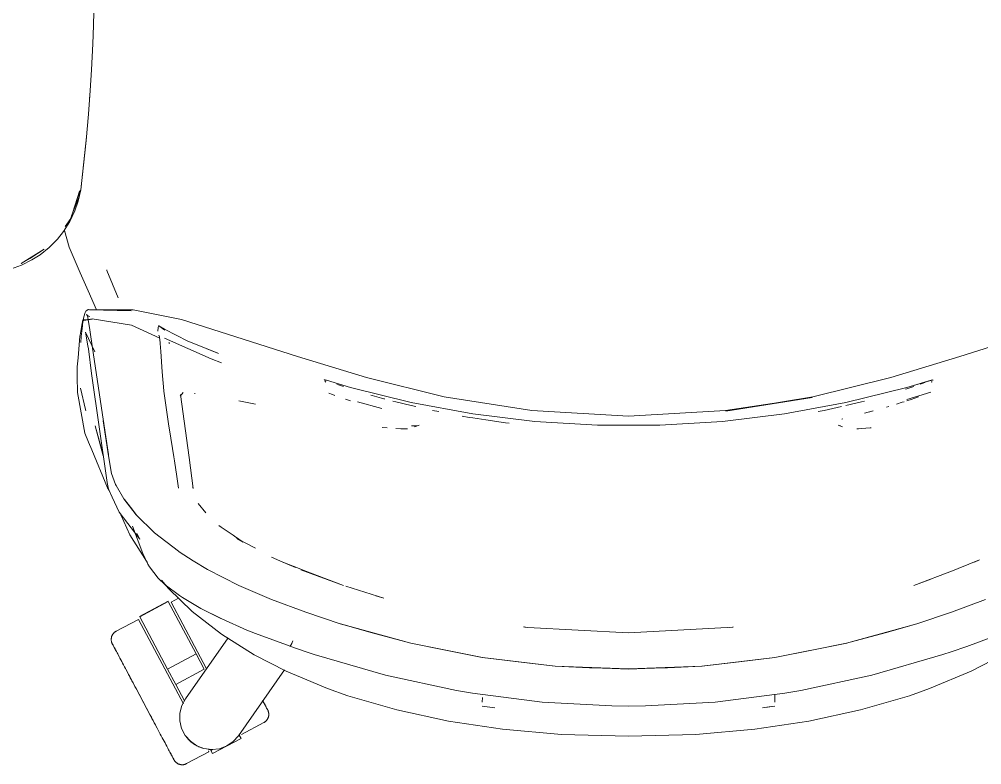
# Model space of a CAD drawing. Header units: millimetres. Extents: x 155927 to 295199, y -4084 to 97293.
# Drawn here: x 229287.4 to 229704.6, y 16651.5 to 16974.6 of the extents above; entities that cross this region are included whole.
import ezdxf

# ---------------------------------------------------------------- set-up
doc = ezdxf.new("R2010")
doc.units = ezdxf.units.MM
doc.header["$MEASUREMENT"] = 0
doc.layers.add('G-IMPT', color=8, linetype='CONTINUOUS', lineweight=9)
doc.layers.add('I-FURN', color=8, linetype='CONTINUOUS', lineweight=9)

msp = doc.modelspace()

# ---------------------------------------------------------------- linework, layer by layer
at = {"layer": 'G-IMPT'}
for p, q in [((229319.89, 16984.19), (229319.6, 16971.88)), ((229319.3, 16964), (229319.6, 16971.88)), ((229319.3, 16964), (229318.77, 16952.69)), ((229318.2, 16943.82), (229318.77, 16952.69)), ((229318.2, 16943.82), (229317.48, 16933.53)), ((229318.07, 16941.78), (229317.94, 16940.36)), ((229318.07, 16941.78), (229318.16, 16943.68)), ((229316.49, 16922.14), (229317.48, 16933.53)), ((229314.14, 16900.7), (229316.59, 16923.66)), ((229314.14, 16900.7), (229316.49, 16922.14)), ((229316.59, 16923.66), (229314.47, 16903.52)), ((229309.74, 16888.35), (229313.55, 16900.2)), ((229310.64, 16891.06), (229313.55, 16900.2)), ((229314.14, 16900.7), (229312.98, 16895.74)), ((229313.92, 16900.63), (229313.34, 16897.57)), ((229314.14, 16900.7), (229314.47, 16903.52)), ((229313.34, 16897.57), (229310.14, 16889.39)), ((229311.53, 16891.61), (229312.98, 16895.74)), ((229309.34, 16887.03), (229311.53, 16891.61)), ((229309.34, 16887.03), (229306.61, 16882.7)), ((229309.74, 16888.35), (229307.32, 16884.77)), ((229309.74, 16888.35), (229310.64, 16891.06)), ((229310.01, 16889.06), (229309.74, 16888.35)), ((229309.06, 16875.87), (229306.99, 16883.02)), ((229300.44, 16875.79), (229303.99, 16879.39)), ((229303.99, 16879.39), (229306.61, 16882.7)), ((229288.31, 16868.74), (229298.26, 16875.06)), ((229291.99, 16870.9), (229298.26, 16875.06)), ((229300.44, 16875.79), (229296.47, 16872.6)), ((229309.06, 16875.87), (229313.92, 16864.74)), ((229288.31, 16868.74), (229291.99, 16870.9)), ((229288.41, 16868.09), (229292.92, 16870.33)), ((229292.92, 16870.33), (229296.47, 16872.6)), ((229288.41, 16868.09), (229283.64, 16866.38)), ((229313.92, 16864.74), (229317.34, 16856.91)), ((229325.34, 16865.97), (229325.44, 16865.7)), ((229330.37, 16853.85), (229325.44, 16865.7)), ((229317.34, 16856.91), (229320.9, 16848.74)), ((229314.88, 16842.43), (229315.41, 16845.71)), ((229315.41, 16845.71), (229315.96, 16847.57)), ((229316.28, 16848.11), (229315.96, 16847.57)), ((229316.28, 16848.11), (229316.78, 16848.48)), ((229317, 16846.22), (229316.61, 16846.72)), ((229317.17, 16845.62), (229316.61, 16846.72)), ((229317.35, 16848.88), (229316.78, 16848.48)), ((229317.17, 16845.62), (229317, 16846.24)), ((229317, 16846.24), (229318.11, 16839.97)), ((229317.54, 16845.89), (229317, 16846.22)), ((229317.35, 16848.88), (229318.22, 16848.69)), ((229335.91, 16848.26), (229317.47, 16848.85)), ((229317.47, 16848.85), (229317.93, 16848.75)), ((229317.54, 16845.89), (229318.04, 16845.82)), ((229335.91, 16848.26), (229317.93, 16848.75)), ((229336.8, 16848.7), (229317.93, 16848.75)), ((229317.93, 16848.75), (229318.1, 16848.71)), ((229318.22, 16848.69), (229318.1, 16848.71)), ((229357.75, 16844.51), (229336.8, 16848.7)), ((229314.62, 16842.02), (229313.81, 16837.77)), ((229314.28, 16837.13), (229314.8, 16841.81)), ((229314.62, 16842.02), (229315.06, 16844.34)), ((229314.88, 16842.43), (229314.8, 16841.81)), ((229319.01, 16844.73), (229315.06, 16844.34)), ((229315.47, 16844.1), (229319.05, 16844.79)), ((229315.47, 16844.1), (229319.01, 16844.73)), ((229336.1, 16842.07), (229319.05, 16844.79)), ((229336.1, 16842.07), (229348.39, 16836.49)), ((229347.63, 16841), (229347.78, 16841.68)), ((229347.78, 16841.68), (229347.91, 16841.71)), ((229347.91, 16841.71), (229348.07, 16841.75)), ((229347.91, 16841.71), (229350.61, 16839.87)), ((229347.91, 16841.71), (229350.36, 16840.36)), ((229408, 16828.52), (229357.75, 16844.51)), ((229695.12, 16828.52), (229745.36, 16844.51)), ((229312.96, 16827.97), (229313.76, 16837.3)), ((229313.76, 16837.3), (229313.81, 16837.77)), ((229314.28, 16837.13), (229314.07, 16834.54)), ((229320.2, 16830.57), (229316.2, 16839)), ((229316.2, 16839), (229316.34, 16838.14)), ((229316.34, 16838.14), (229317.17, 16833.12)), ((229319.22, 16832.12), (229318.11, 16839.97)), ((229347.46, 16839.47), (229347.63, 16841)), ((229347.94, 16837.73), (229348.22, 16836.96)), ((229348.24, 16836.9), (229348.22, 16836.96)), ((229348.52, 16834.44), (229348.24, 16836.9)), ((229360.47, 16835.08), (229350.36, 16840.36)), ((229317.17, 16833.12), (229317.39, 16831.82)), ((229348.52, 16834.44), (229348.57, 16834.06)), ((229348.82, 16830.66), (229348.57, 16834.06)), ((229370.58, 16827.53), (229350.42, 16836.46)), ((229352.59, 16834.08), (229352.32, 16834.52)), ((229360.47, 16835.08), (229368.94, 16831.83)), ((229318.83, 16821.16), (229317.39, 16831.82)), ((229323.77, 16801.25), (229319.22, 16832.12)), ((229348.82, 16830.66), (229349.45, 16821.81)), ((229373.84, 16829.81), (229368.73, 16831.84)), ((229368.73, 16831.84), (229373.27, 16830.04)), ((229368.94, 16831.83), (229373.84, 16829.81)), ((229408, 16828.52), (229437.97, 16819.34)), ((229665.14, 16819.34), (229695.12, 16828.52)), ((229312.96, 16827.97), (229312.62, 16824.02)), ((229375.16, 16825.79), (229370.58, 16827.53)), ((229312.62, 16824.02), (229312.62, 16819.85)), ((229318.83, 16821.16), (229325.5, 16773.94)), ((229350.07, 16813.57), (229349.45, 16821.81)), ((229312.65, 16812.88), (229312.62, 16819.85)), ((229419.56, 16818.29), (229419.8, 16818.38)), ((229419.8, 16818.38), (229420.02, 16818.32)), ((229420.34, 16817.29), (229419.95, 16817.9)), ((229420.02, 16818.32), (229420.32, 16818.25)), ((229420.34, 16817.29), (229420.19, 16817.5)), ((229420.32, 16818.25), (229420.59, 16818.18)), ((229431.02, 16815.11), (229420.59, 16818.18)), ((229425.82, 16816.27), (229425.16, 16816.51)), ((229425.82, 16816.27), (229427.92, 16815.52)), ((229471.65, 16811.02), (229437.97, 16819.34)), ((229665.14, 16819.34), (229631.46, 16811.02)), ((229672.09, 16815.11), (229683.31, 16818.38)), ((229672.09, 16815.11), (229682.91, 16818.22)), ((229672.09, 16815.11), (229682.62, 16818.17)), ((229677.87, 16816.49), (229678.84, 16816.83)), ((229678.84, 16816.83), (229679.91, 16817.23)), ((229682.62, 16818.17), (229682.91, 16818.22)), ((229682.78, 16817.29), (229683.16, 16817.9)), ((229682.78, 16817.29), (229682.92, 16817.5)), ((229683.31, 16818.38), (229683.56, 16818.24)), ((229312.65, 16812.88), (229315.88, 16795.18)), ((229314.06, 16814.74), (229316.1, 16805.44)), ((229350.08, 16813.49), (229350.07, 16813.57)), ((229350.08, 16813.49), (229352.29, 16798.27)), ((229358.46, 16812.83), (229357.22, 16811.27)), ((229357.35, 16811.98), (229357.3, 16811.71)), ((229361.08, 16784.64), (229357.35, 16811.98)), ((229363.41, 16812.48), (229363.76, 16812.43)), ((229423.27, 16811.98), (229421.61, 16812.59)), ((229423.27, 16811.98), (229424.28, 16811.61)), ((229457.34, 16808.56), (229431.02, 16815.11)), ((229645.77, 16808.56), (229672.09, 16815.11)), ((229672.09, 16814.48), (229671.63, 16814.33)), ((229672.09, 16814.48), (229674.32, 16815.21)), ((229672.09, 16809.91), (229682.52, 16812.95)), ((229675.12, 16815.5), (229674.32, 16815.21)), ((229357.26, 16811.48), (229357.3, 16811.71)), ((229389.88, 16807.8), (229382.63, 16809.21)), ((229431.03, 16809.27), (229428.81, 16809.99)), ((229434.12, 16808.82), (229444.59, 16805.89)), ((229440.45, 16811.53), (229439.76, 16811.73)), ((229444.44, 16810.41), (229440.45, 16811.53)), ((229444.44, 16810.41), (229445.58, 16810.09)), ((229445.58, 16810.09), (229445.76, 16810.05)), ((229450.6, 16808.79), (229449.31, 16809.13)), ((229450.6, 16808.79), (229457.35, 16807.24)), ((229457.34, 16808.56), (229484.01, 16803.63)), ((229471.65, 16811.02), (229509.57, 16805.03)), ((229593.54, 16805.03), (229631.08, 16810.76)), ((229631.46, 16811.02), (229593.72, 16804.76)), ((229593.72, 16804.76), (229631.08, 16810.76)), ((229645.77, 16808.56), (229619.11, 16803.63)), ((229645.76, 16807.24), (229652.51, 16808.79)), ((229652.51, 16808.79), (229653.79, 16809.13)), ((229670.17, 16808.62), (229667.68, 16807.84)), ((229670.95, 16808.87), (229670.17, 16808.62)), ((229674.39, 16810.02), (229672.09, 16809.25)), ((229674.39, 16810.02), (229675.11, 16810.28)), ((229677.27, 16811.04), (229675.11, 16810.28)), ((229316.1, 16805.44), (229316.25, 16804.86)), ((229459.33, 16806.78), (229457.35, 16807.24)), ((229469.37, 16804.58), (229466.56, 16805.12)), ((229484.01, 16803.63), (229510.93, 16800.33)), ((229509.57, 16805.03), (229551.56, 16802.67)), ((229593.54, 16805.03), (229551.56, 16802.67)), ((229619.11, 16803.63), (229592.19, 16800.33)), ((229633.73, 16804.61), (229636.36, 16805.08)), ((229636.36, 16805.08), (229643.78, 16806.79)), ((229657.59, 16804.94), (229653.73, 16803.94)), ((229657.59, 16804.94), (229656.06, 16804.55)), ((229664.38, 16806.85), (229663.26, 16806.51)), ((229323.77, 16801.25), (229326.1, 16786.06)), ((229323.87, 16800.64), (229326.17, 16785.48)), ((229323.87, 16800.64), (229326.1, 16786.06)), ((229479.48, 16802.66), (229482.38, 16802.1)), ((229484.01, 16801.86), (229482.38, 16802.1)), ((229489.63, 16801.01), (229484.01, 16801.86)), ((229489.63, 16801.01), (229498.16, 16799.71)), ((229498.16, 16799.71), (229499.82, 16799.53)), ((229538, 16798.68), (229510.93, 16800.33)), ((229565.12, 16798.68), (229592.19, 16800.33)), ((229643.97, 16801.34), (229644.38, 16801.48)), ((229315.88, 16795.18), (229317.48, 16791.32)), ((229320.38, 16798.36), (229323.73, 16786.47)), ((229320.38, 16798.36), (229323.88, 16785.41)), ((229352.29, 16798.27), (229352.54, 16796.72)), ((229352.54, 16796.72), (229354.4, 16784.95)), ((229446.84, 16797.53), (229444.74, 16797.75)), ((229455.69, 16797.13), (229450.63, 16797.22)), ((229450.63, 16797.22), (229452.9, 16797.14)), ((229455.69, 16797.13), (229452.9, 16797.14)), ((229459.7, 16798.46), (229457.39, 16798.42)), ((229457.53, 16798.41), (229457.39, 16798.42)), ((229460.74, 16798.67), (229458.79, 16797.99)), ((229459.7, 16798.46), (229460.74, 16798.67)), ((229538, 16798.68), (229565.12, 16798.68)), ((229642.37, 16798.67), (229644.32, 16797.99)), ((229642.37, 16798.67), (229643.42, 16798.46)), ((229650.46, 16797.14), (229651.16, 16797.14)), ((229652.53, 16797.24), (229651.16, 16797.14)), ((229652.53, 16797.24), (229656.24, 16797.52)), ((229656.24, 16797.52), (229656.72, 16797.55)), ((229318.87, 16787.96), (229317.48, 16791.32)), ((229325.66, 16771.51), (229318.87, 16787.96)), ((229327.47, 16777.81), (229326.17, 16785.48)), ((229354.67, 16783.29), (229354.4, 16784.95)), ((229355.73, 16776.45), (229354.67, 16783.29)), ((229361.08, 16784.64), (229362.86, 16771.29)), ((229329.22, 16773.02), (229327.47, 16777.81)), ((229355.73, 16776.45), (229356.47, 16771.38)), ((229325.5, 16773.94), (229326.15, 16770.95)), ((229326.44, 16770.34), (229325.66, 16771.51)), ((229327.72, 16767.58), (229326.15, 16770.95)), ((229329.22, 16773.02), (229329.43, 16772.6)), ((229332.72, 16766.76), (229329.43, 16772.6)), ((229362.86, 16771.29), (229362.72, 16771.76)), ((229330.78, 16761.01), (229327.72, 16767.58)), ((229338.14, 16759.79), (229332.72, 16766.76)), ((229333.05, 16766.54), (229338.45, 16759.59)), ((229333.05, 16766.54), (229335.64, 16763.16)), ((229338.45, 16759.59), (229335.64, 16763.16)), ((229368.36, 16760.79), (229365.02, 16764.7)), ((229339.7, 16749.36), (229330.78, 16761.01)), ((229335.41, 16751.25), (229331.43, 16759.87)), ((229338.14, 16759.79), (229346.04, 16752.06)), ((229336.47, 16755.01), (229340.98, 16743.11)), ((229375, 16754.51), (229373.89, 16755.27)), ((229380.13, 16751.02), (229375, 16754.51)), ((229342.53, 16739.8), (229335.41, 16751.25)), ((229339.7, 16749.36), (229338.36, 16751.7)), ((229346.04, 16752.06), (229356.48, 16744.04)), ((229380.71, 16750.63), (229380.13, 16751.02)), ((229384.46, 16748.07), (229380.71, 16750.63)), ((229384.46, 16748.07), (229381.69, 16749.57)), ((229389.79, 16745.38), (229381.69, 16749.57)), ((229342.05, 16740.88), (229340.98, 16743.11)), ((229356.48, 16744.04), (229356.73, 16743.87)), ((229362.83, 16739.99), (229356.73, 16743.87)), ((229396.84, 16741.51), (229401.68, 16739.32)), ((229343.22, 16738.44), (229342.05, 16740.88)), ((229342.53, 16739.8), (229343.03, 16739.03)), ((229343.22, 16738.44), (229343.84, 16737.31)), ((229343.84, 16737.31), (229347.7, 16732.44)), ((229362.83, 16739.99), (229369.06, 16736.22)), ((229401.68, 16739.32), (229407.13, 16737.01)), ((229401.68, 16739.32), (229408.76, 16736.59)), ((229694.35, 16736.59), (229703.67, 16740.32)), ((229703.67, 16740.32), (229701.43, 16739.32)), ((229375.85, 16732.65), (229369.06, 16736.22)), ((229375.85, 16732.65), (229382.58, 16729.26)), ((229410.49, 16735.93), (229408.76, 16736.59)), ((229427.94, 16729.22), (229409.53, 16736.04)), ((229427.94, 16729.22), (229410.49, 16735.93)), ((229675.17, 16729.22), (229692.62, 16735.93)), ((229692.62, 16735.93), (229694.35, 16736.59)), ((229350.72, 16729.55), (229347.7, 16732.44)), ((229349.14, 16731.55), (229352.14, 16727.88)), ((229350.72, 16729.55), (229356.85, 16724.83)), ((229396.8, 16723.09), (229382.58, 16729.26)), ((229445.41, 16723.69), (229428.93, 16728.94)), ((229675.17, 16729.22), (229682.6, 16731.94)), ((229352.14, 16727.88), (229362.44, 16717.92)), ((229356.85, 16724.83), (229358.14, 16723.97)), ((229445.41, 16723.69), (229441.98, 16724.76)), ((229366.14, 16719.24), (229358.14, 16723.97)), ((229396.8, 16723.09), (229411.68, 16717.63)), ((229691.43, 16717.63), (229706.31, 16723.09)), ((229375.04, 16708.11), (229362.44, 16717.92)), ((229374.75, 16714.93), (229366.14, 16719.24)), ((229375.19, 16714.71), (229366.14, 16719.24)), ((229366.14, 16719.24), (229366.74, 16718.93)), ((229375.19, 16714.71), (229366.74, 16718.93)), ((229426.6, 16712.62), (229411.68, 16717.63)), ((229691.43, 16717.63), (229676.51, 16712.62)), ((229374.75, 16714.93), (229375.19, 16714.71)), ((229375.19, 16714.71), (229386.15, 16709.94)), ((229457.1, 16704.23), (229426.6, 16712.62)), ((229439.85, 16708.89), (229426.69, 16712.66)), ((229457.1, 16704.23), (229426.69, 16712.66)), ((229646.01, 16704.23), (229676.42, 16712.66)), ((229646.01, 16704.23), (229676.51, 16712.62)), ((229663.26, 16708.89), (229676.42, 16712.66)), ((229375.04, 16708.11), (229389.33, 16699.14)), ((229386.15, 16709.94), (229389.83, 16708.46)), ((229389.83, 16708.46), (229404.8, 16702.88)), ((229439.85, 16708.89), (229457.1, 16704.23)), ((229507.83, 16711), (229506.05, 16711.26)), ((229506.28, 16711.28), (229506.52, 16711.24)), ((229507.83, 16711), (229506.52, 16711.24)), ((229551.56, 16708.68), (229507.83, 16711)), ((229551.56, 16708.73), (229507.83, 16711)), ((229551.56, 16708.73), (229596.9, 16711.23)), ((229595.28, 16711), (229596.59, 16711.24)), ((229596.9, 16711.23), (229595.28, 16711)), ((229596.83, 16711.28), (229596.59, 16711.24)), ((229663.26, 16708.89), (229646.01, 16704.23)), ((229698.21, 16702.86), (229713.28, 16708.46)), ((229405.58, 16704.15), (229405.2, 16703.33)), ((229405.3, 16703.51), (229405.2, 16703.33)), ((229405.58, 16704.15), (229405.3, 16703.51)), ((229405.58, 16704.15), (229406, 16705.21)), ((229405.58, 16704.15), (229405.78, 16704.62)), ((229406, 16705.21), (229405.78, 16704.62)), ((229457.1, 16704.23), (229488.23, 16698.06)), ((229457.1, 16704.23), (229472.12, 16701.16)), ((229457.1, 16704.23), (229488.15, 16698.06)), ((229614.89, 16698.06), (229646.13, 16704.28)), ((229646.13, 16704.28), (229614.96, 16698.06)), ((229646.01, 16704.23), (229630.99, 16701.16)), ((229404.93, 16702.92), (229404.79, 16702.92)), ((229404.79, 16702.92), (229411.73, 16700.52)), ((229404.8, 16702.88), (229404.93, 16702.92)), ((229404.93, 16702.92), (229405.2, 16703.33)), ((229404.93, 16702.92), (229404.97, 16702.93)), ((229405.2, 16703.33), (229404.97, 16702.93)), ((229415.33, 16699.32), (229411.73, 16700.52)), ((229446.16, 16690.38), (229415.33, 16699.32)), ((229488.23, 16698.06), (229472.12, 16701.16)), ((229614.89, 16698.06), (229630.99, 16701.16)), ((229687.78, 16699.32), (229656.95, 16690.38)), ((229687.78, 16699.32), (229691.38, 16700.52)), ((229698.21, 16702.86), (229691.38, 16700.52)), ((229389.33, 16699.14), (229403.11, 16692.05)), ((229519.74, 16694.24), (229488.15, 16698.06)), ((229519.78, 16694.28), (229488.23, 16698.06)), ((229488.23, 16698.06), (229503.7, 16696.12)), ((229519.78, 16694.28), (229503.7, 16696.12)), ((229583.33, 16694.28), (229614.89, 16698.06)), ((229599.41, 16696.12), (229583.33, 16694.28)), ((229583.37, 16694.24), (229614.96, 16698.06)), ((229599.41, 16696.12), (229614.89, 16698.06)), ((229700, 16692.05), (229713.78, 16699.14)), ((229421.08, 16684.53), (229403.11, 16692.05)), ((229519.74, 16694.24), (229551.56, 16692.91)), ((229534.67, 16693.6), (229519.78, 16694.28)), ((229519.78, 16694.28), (229551.56, 16693.13)), ((229534.67, 16693.6), (229551.56, 16693.13)), ((229583.33, 16694.28), (229551.56, 16693.13)), ((229551.56, 16692.91), (229583.37, 16694.24)), ((229568.44, 16693.6), (229551.56, 16693.13)), ((229583.33, 16694.28), (229568.44, 16693.6)), ((229682.03, 16684.53), (229700, 16692.05)), ((229446.16, 16690.38), (229476.95, 16683.71)), ((229626.16, 16683.71), (229656.95, 16690.38)), ((229429.82, 16681.46), (229421.08, 16684.53)), ((229483.87, 16682.53), (229476.95, 16683.71)), ((229514.04, 16678.71), (229483.87, 16682.53)), ((229589.07, 16678.71), (229619.24, 16682.53)), ((229619.24, 16682.53), (229626.16, 16683.71)), ((229682.03, 16684.53), (229673.29, 16681.46)), ((229429.82, 16681.46), (229451.06, 16675.28)), ((229488.18, 16680.73), (229488.11, 16678.64)), ((229488.11, 16678.64), (229488.11, 16678.75)), ((229544.24, 16677.1), (229514.04, 16678.71)), ((229558.87, 16677.1), (229589.07, 16678.71)), ((229614.88, 16681.98), (229614.93, 16680.73)), ((229615, 16678.64), (229614.93, 16680.73)), ((229615, 16678.64), (229615, 16678.75)), ((229673.29, 16681.46), (229652.05, 16675.28)), ((229451.06, 16675.28), (229473.42, 16670.47)), ((229488.14, 16676.88), (229493.56, 16676.23)), ((229544.24, 16677.1), (229551.56, 16677)), ((229558.87, 16677.1), (229551.56, 16677)), ((229614.97, 16676.88), (229609.56, 16676.23)), ((229613.32, 16676.8), (229609.56, 16676.23)), ((229652.05, 16675.28), (229629.69, 16670.47)), ((229473.42, 16670.47), (229496.84, 16666.98)), ((229606.27, 16666.98), (229629.69, 16670.47)), ((229496.84, 16666.98), (229522.41, 16664.71)), ((229580.7, 16664.71), (229606.27, 16666.98)), ((229522.41, 16664.71), (229551.56, 16663.87)), ((229551.56, 16663.87), (229580.7, 16664.71))]:
    msp.add_line(p, q, dxfattribs=at)
at = {"layer": 'I-FURN'}
for p, q in [((229351.94, 16722.42), (229339.58, 16715.85)), ((229339.67, 16715.68), (229352.03, 16722.25)), ((229352.03, 16722.25), (229364.11, 16699.54)), ((229356.42, 16723.74), (229353.26, 16722.06)), ((229353.26, 16722.06), (229368.52, 16693.37)), ((229339.13, 16714.55), (229329.45, 16709.4)), ((229339.13, 16714.55), (229358.6, 16677.95)), ((229351.74, 16692.97), (229339.67, 16715.68)), ((229327.62, 16707.38), (229327.68, 16707.53)), ((229327.68, 16707.53), (229327.75, 16707.67)), ((229327.75, 16707.67), (229327.83, 16707.82)), ((229327.83, 16707.82), (229327.91, 16707.96)), ((229327.91, 16707.96), (229327.99, 16708.09)), ((229327.99, 16708.09), (229328.09, 16708.22)), ((229328.09, 16708.22), (229328.19, 16708.35)), ((229328.19, 16708.35), (229328.29, 16708.48)), ((229328.29, 16708.48), (229328.4, 16708.6)), ((229328.4, 16708.6), (229328.51, 16708.71)), ((229328.51, 16708.71), (229328.62, 16708.82)), ((229328.62, 16708.82), (229328.75, 16708.93)), ((229328.75, 16708.93), (229328.87, 16709.03)), ((229328.87, 16709.03), (229329, 16709.13)), ((229329, 16709.13), (229329.13, 16709.22)), ((229329.13, 16709.22), (229329.27, 16709.3)), ((229329.27, 16709.3), (229329.41, 16709.38)), ((229329.41, 16709.38), (229329.45, 16709.4)), ((229327.31, 16705.97), (229327.32, 16706.13)), ((229327.31, 16705.81), (229327.31, 16705.97)), ((229327.32, 16705.65), (229327.31, 16705.81)), ((229327.32, 16706.13), (229327.34, 16706.29)), ((229327.33, 16705.49), (229327.32, 16705.65)), ((229327.34, 16705.33), (229327.33, 16705.49)), ((229327.34, 16706.29), (229327.36, 16706.45)), ((229327.37, 16705.17), (229327.34, 16705.33)), ((229327.36, 16706.45), (229327.38, 16706.61)), ((229327.4, 16705.01), (229327.37, 16705.17)), ((229327.38, 16706.61), (229327.42, 16706.77)), ((229327.43, 16704.85), (229327.4, 16705.01)), ((229327.42, 16706.77), (229327.46, 16706.92)), ((229327.48, 16704.7), (229327.43, 16704.85)), ((229327.46, 16706.92), (229327.5, 16707.08)), ((229327.53, 16704.54), (229327.48, 16704.7)), ((229327.5, 16707.08), (229327.56, 16707.23)), ((229327.58, 16704.39), (229327.53, 16704.54)), ((229327.56, 16707.23), (229327.62, 16707.38)), ((229327.64, 16704.24), (229327.58, 16704.39)), ((229327.71, 16704.1), (229327.64, 16704.24)), ((229327.78, 16703.95), (229327.71, 16704.1)), ((229327.79, 16703.95), (229327.78, 16703.95)), ((229327.78, 16703.95), (229327.79, 16703.93)), ((229327.81, 16703.9), (229327.79, 16703.95)), ((229327.79, 16703.93), (229327.83, 16703.87)), ((229327.85, 16703.82), (229327.81, 16703.9)), ((229327.83, 16703.87), (229327.88, 16703.77)), ((229327.92, 16703.7), (229327.85, 16703.82)), ((229327.88, 16703.77), (229327.95, 16703.63)), ((229328, 16703.54), (229327.92, 16703.7)), ((229327.95, 16703.63), (229328.05, 16703.45)), ((229328.11, 16703.34), (229328, 16703.54)), ((229328.05, 16703.45), (229328.17, 16703.23)), ((229359.49, 16680.13), (229378, 16706.56)), ((229328.24, 16703.1), (229328.11, 16703.34)), ((229328.17, 16703.23), (229328.3, 16702.97)), ((229328.39, 16702.82), (229328.24, 16703.1)), ((229328.3, 16702.97), (229328.46, 16702.68)), ((229328.55, 16702.5), (229328.39, 16702.82)), ((229328.46, 16702.68), (229328.64, 16702.34)), ((229328.74, 16702.14), (229328.55, 16702.5)), ((229328.64, 16702.34), (229328.84, 16701.97)), ((229328.95, 16701.75), (229328.74, 16702.14)), ((229328.84, 16701.97), (229329.06, 16701.56)), ((229329.18, 16701.32), (229328.95, 16701.75)), ((229329.06, 16701.56), (229329.29, 16701.11)), ((229329.43, 16700.86), (229329.18, 16701.32)), ((229329.29, 16701.11), (229329.55, 16700.63)), ((229329.7, 16700.35), (229329.43, 16700.86)), ((229329.55, 16700.63), (229329.82, 16700.11)), ((229329.98, 16699.82), (229329.7, 16700.35)), ((229329.82, 16700.11), (229330.12, 16699.56)), ((229330.28, 16699.25), (229329.98, 16699.82)), ((229330.12, 16699.56), (229330.43, 16698.98)), ((229351.74, 16692.97), (229364.11, 16699.54)), ((229364.11, 16699.54), (229367.64, 16692.9)), ((229330.43, 16698.98), (229330.76, 16698.36)), ((229330.76, 16698.36), (229331.1, 16697.71)), ((229331.1, 16697.71), (229331.46, 16697.04)), ((229331.46, 16697.04), (229331.84, 16696.33)), ((229331.84, 16696.33), (229332.23, 16695.59)), ((229332.23, 16695.59), (229332.63, 16694.83)), ((229332.63, 16694.83), (229333.05, 16694.04)), ((229333.05, 16694.04), (229333.48, 16693.23)), ((229333.48, 16693.23), (229333.93, 16692.4)), ((229334.17, 16691.94), (229333.72, 16692.78)), ((229333.93, 16692.4), (229334.38, 16691.54)), ((229334.63, 16691.07), (229334.17, 16691.94)), ((229334.38, 16691.54), (229334.85, 16690.66)), ((229335.1, 16690.18), (229334.63, 16691.07)), ((229355.28, 16686.33), (229351.74, 16692.97)), ((229355.28, 16686.33), (229367.64, 16692.9)), ((229402.43, 16692.67), (229382.42, 16664.08)), ((229334.85, 16690.66), (229335.32, 16689.77)), ((229335.59, 16689.28), (229335.1, 16690.18)), ((229335.32, 16689.77), (229335.81, 16688.85)), ((229336.08, 16688.35), (229335.59, 16689.28)), ((229335.81, 16688.85), (229336.3, 16687.92)), ((229336.58, 16687.42), (229336.08, 16688.35)), ((229336.3, 16687.92), (229336.81, 16686.98)), ((229337.08, 16686.46), (229336.58, 16687.42)), ((229336.81, 16686.98), (229337.32, 16686.02)), ((229337.59, 16685.5), (229337.08, 16686.46)), ((229337.32, 16686.02), (229337.83, 16685.05)), ((229338.11, 16684.53), (229337.59, 16685.5)), ((229337.83, 16685.05), (229338.35, 16684.07)), ((229338.63, 16683.54), (229338.11, 16684.53)), ((229338.35, 16684.07), (229338.88, 16683.09)), ((229339.16, 16682.55), (229338.63, 16683.54)), ((229338.88, 16683.09), (229339.4, 16682.09)), ((229339.69, 16681.55), (229339.16, 16682.55)), ((229359.03, 16679.27), (229355.28, 16686.33)), ((229339.4, 16682.09), (229339.94, 16681.09)), ((229340.22, 16680.55), (229339.69, 16681.55)), ((229339.94, 16681.09), (229340.47, 16680.09)), ((229340.76, 16679.55), (229340.22, 16680.55)), ((229340.47, 16680.09), (229341, 16679.09)), ((229341.29, 16678.54), (229340.76, 16679.55)), ((229341, 16679.09), (229341.54, 16678.08)), ((229341.83, 16677.54), (229341.29, 16678.54)), ((229357.9, 16677.16), (229359.49, 16680.13)), ((229392.93, 16679.41), (229393.22, 16678.87)), ((229393.36, 16678.6), (229393.09, 16679.11)), ((229393.22, 16678.87), (229393.48, 16678.37)), ((229393.62, 16678.11), (229393.36, 16678.6)), ((229393.48, 16678.37), (229393.73, 16677.9)), ((229341.54, 16678.08), (229342.07, 16677.08)), ((229342.36, 16676.54), (229341.83, 16677.54)), ((229342.07, 16677.08), (229342.6, 16676.08)), ((229342.89, 16675.54), (229342.36, 16676.54)), ((229342.6, 16676.08), (229343.13, 16675.08)), ((229343.42, 16674.54), (229342.89, 16675.54)), ((229343.13, 16675.08), (229343.66, 16674.09)), ((229343.94, 16673.56), (229343.42, 16674.54)), ((229357.07, 16673.89), (229357.9, 16677.16)), ((229393.86, 16677.67), (229393.62, 16678.11)), ((229393.73, 16677.9), (229393.96, 16677.47)), ((229394.07, 16677.26), (229393.86, 16677.67)), ((229393.96, 16677.47), (229394.17, 16677.08)), ((229394.27, 16676.88), (229394.07, 16677.26)), ((229394.17, 16677.08), (229394.36, 16676.73)), ((229394.45, 16676.55), (229394.27, 16676.88)), ((229394.36, 16676.73), (229394.53, 16676.41)), ((229394.61, 16676.25), (229394.45, 16676.55)), ((229394.53, 16676.41), (229394.67, 16676.13)), ((229394.75, 16675.99), (229394.61, 16676.25)), ((229394.67, 16676.13), (229394.8, 16675.89)), ((229394.86, 16675.77), (229394.75, 16675.99)), ((229394.8, 16675.89), (229394.91, 16675.69)), ((229394.96, 16675.59), (229394.86, 16675.77)), ((229394.91, 16675.69), (229395, 16675.53)), ((229395.03, 16675.45), (229394.96, 16675.59)), ((229395, 16675.53), (229395.06, 16675.4)), ((229395.09, 16675.35), (229395.03, 16675.45)), ((229395.06, 16675.4), (229395.1, 16675.32)), ((229395.12, 16675.29), (229395.09, 16675.35)), ((229395.1, 16675.32), (229395.13, 16675.28)), ((229395.13, 16675.27), (229395.12, 16675.29)), ((229395.13, 16675.28), (229395.13, 16675.27)), ((229395.13, 16675.27), (229395.2, 16675.13)), ((229395.2, 16675.13), (229395.27, 16674.98)), ((229395.27, 16674.98), (229395.33, 16674.83)), ((229395.33, 16674.83), (229395.39, 16674.68)), ((229395.39, 16674.68), (229395.43, 16674.53)), ((229395.43, 16674.53), (229395.48, 16674.37)), ((229395.48, 16674.37), (229395.51, 16674.22)), ((229395.51, 16674.22), (229395.54, 16674.06)), ((229343.66, 16674.09), (229344.18, 16673.1)), ((229344.47, 16672.58), (229343.94, 16673.56)), ((229344.18, 16673.1), (229344.7, 16672.13)), ((229344.98, 16671.61), (229344.47, 16672.58)), ((229344.7, 16672.13), (229345.22, 16671.17)), ((229345.49, 16670.65), (229344.98, 16671.61)), ((229345.22, 16671.17), (229345.72, 16670.21)), ((229345.99, 16669.71), (229345.49, 16670.65)), ((229345.72, 16670.21), (229346.22, 16669.28)), ((229357.05, 16670.51), (229357.07, 16673.89)), ((229357.84, 16667.23), (229357.05, 16670.51)), ((229393.78, 16670.01), (229393.64, 16669.92)), ((229393.91, 16670.1), (229393.78, 16670.01)), ((229394.04, 16670.2), (229393.91, 16670.1)), ((229394.17, 16670.3), (229394.04, 16670.2)), ((229394.29, 16670.4), (229394.17, 16670.3)), ((229394.4, 16670.51), (229394.29, 16670.4)), ((229394.52, 16670.63), (229394.4, 16670.51)), ((229394.62, 16670.75), (229394.52, 16670.63)), ((229394.73, 16670.87), (229394.62, 16670.75)), ((229394.82, 16671), (229394.73, 16670.87)), ((229394.92, 16671.13), (229394.82, 16671)), ((229395, 16671.27), (229394.92, 16671.13)), ((229395.09, 16671.41), (229395, 16671.27)), ((229395.16, 16671.55), (229395.09, 16671.41)), ((229395.23, 16671.7), (229395.16, 16671.55)), ((229395.3, 16671.84), (229395.23, 16671.7)), ((229395.36, 16671.99), (229395.3, 16671.84)), ((229395.41, 16672.15), (229395.36, 16671.99)), ((229395.45, 16672.3), (229395.41, 16672.15)), ((229395.49, 16672.46), (229395.45, 16672.3)), ((229395.53, 16672.62), (229395.49, 16672.46)), ((229395.56, 16672.77), (229395.53, 16672.62)), ((229395.54, 16674.06), (229395.57, 16673.9)), ((229395.58, 16672.93), (229395.56, 16672.77)), ((229395.57, 16673.9), (229395.59, 16673.74)), ((229395.59, 16673.09), (229395.58, 16672.93)), ((229395.59, 16673.74), (229395.6, 16673.58)), ((229395.6, 16673.26), (229395.59, 16673.09)), ((229395.6, 16673.58), (229395.6, 16673.42)), ((229395.6, 16673.42), (229395.6, 16673.26)), ((229346.49, 16668.78), (229345.99, 16669.71)), ((229346.22, 16669.28), (229346.71, 16668.35)), ((229346.97, 16667.86), (229346.49, 16668.78)), ((229346.71, 16668.35), (229347.19, 16667.45)), ((229347.19, 16667.45), (229347.66, 16666.56)), ((229347.66, 16666.56), (229348.13, 16665.69)), ((229359.38, 16664.24), (229357.84, 16667.23)), ((229383.78, 16664.67), (229393.46, 16669.82)), ((229393.5, 16669.84), (229393.46, 16669.82)), ((229393.64, 16669.92), (229393.5, 16669.84)), ((229348.13, 16665.69), (229348.58, 16664.85)), ((229348.58, 16664.85), (229349.01, 16664.02)), ((229349.01, 16664.02), (229349.44, 16663.22)), ((229349.44, 16663.22), (229349.85, 16662.44)), ((229349.85, 16662.44), (229350.25, 16661.7)), ((229350.25, 16661.7), (229350.64, 16660.97)), ((229361.6, 16661.7), (229359.38, 16664.24)), ((229359.59, 16663.95), (229360.74, 16662.53)), ((229360.74, 16662.53), (229363.53, 16660.24)), ((229364.37, 16659.76), (229361.6, 16661.7)), ((229371.21, 16656.35), (229383.58, 16662.92)), ((229382.42, 16664.08), (229380.16, 16661.57)), ((229382.88, 16664.23), (229382.83, 16664.32)), ((229382.83, 16664.32), (229383.58, 16662.92)), ((229350.64, 16660.97), (229351, 16660.28)), ((229351, 16660.28), (229351.36, 16659.61)), ((229351.36, 16659.61), (229351.69, 16658.98)), ((229351.69, 16658.98), (229352.01, 16658.38)), ((229352.18, 16658.07), (229351.87, 16658.65)), ((229352.01, 16658.38), (229352.32, 16657.81)), ((229352.47, 16657.52), (229352.18, 16658.07)), ((229352.32, 16657.81), (229352.6, 16657.28)), ((229352.75, 16657), (229352.47, 16657.52)), ((229367.51, 16658.54), (229364.37, 16659.76)), ((229370.86, 16658.11), (229367.51, 16658.54)), ((229369.45, 16657.54), (229369.65, 16657.16)), ((229371.23, 16658.15), (229370.47, 16657.74)), ((229371.21, 16656.35), (229370.47, 16657.74)), ((229370.47, 16657.74), (229370.52, 16657.66)), ((229374.21, 16658.5), (229370.86, 16658.11)), ((229377.37, 16659.67), (229374.21, 16658.5)), ((229380.16, 16661.57), (229377.37, 16659.67)), ((229352.6, 16657.28), (229352.87, 16656.77)), ((229353, 16656.52), (229352.75, 16657)), ((229352.87, 16656.77), (229353.12, 16656.31)), ((229353.24, 16656.07), (229353, 16656.52)), ((229353.12, 16656.31), (229353.34, 16655.88)), ((229353.46, 16655.66), (229353.24, 16656.07)), ((229353.34, 16655.88), (229353.55, 16655.49)), ((229353.66, 16655.29), (229353.46, 16655.66)), ((229353.55, 16655.49), (229353.74, 16655.13)), ((229353.84, 16654.95), (229353.66, 16655.29)), ((229353.74, 16655.13), (229353.91, 16654.81)), ((229353.99, 16654.66), (229353.84, 16654.95)), ((229353.91, 16654.81), (229354.06, 16654.53)), ((229354.13, 16654.4), (229353.99, 16654.66)), ((229354.06, 16654.53), (229354.19, 16654.29)), ((229354.25, 16654.18), (229354.13, 16654.4)), ((229354.19, 16654.29), (229354.29, 16654.09)), ((229354.34, 16654), (229354.25, 16654.18)), ((229354.29, 16654.09), (229354.38, 16653.93)), ((229354.42, 16653.86), (229354.34, 16654)), ((229354.38, 16653.93), (229354.44, 16653.81)), ((229354.47, 16653.76), (229354.42, 16653.86)), ((229354.44, 16653.81), (229354.49, 16653.73)), ((229354.5, 16653.7), (229354.47, 16653.76)), ((229354.49, 16653.73), (229354.51, 16653.68)), ((229354.51, 16653.68), (229354.5, 16653.7)), ((229354.53, 16653.64), (229354.51, 16653.68)), ((229354.51, 16653.68), (229354.51, 16653.68)), ((229354.61, 16653.5), (229354.53, 16653.64)), ((229354.7, 16653.36), (229354.61, 16653.5)), ((229354.79, 16653.23), (229354.7, 16653.36)), ((229359.96, 16652.01), (229369.65, 16657.16)), ((229354.89, 16653.1), (229354.79, 16653.23)), ((229354.99, 16652.98), (229354.89, 16653.1)), ((229355.09, 16652.85), (229354.99, 16652.98)), ((229355.21, 16652.74), (229355.09, 16652.85)), ((229355.32, 16652.62), (229355.21, 16652.74)), ((229355.44, 16652.52), (229355.32, 16652.62)), ((229355.57, 16652.41), (229355.44, 16652.52)), ((229355.69, 16652.32), (229355.57, 16652.41)), ((229355.83, 16652.22), (229355.69, 16652.32)), ((229355.96, 16652.14), (229355.83, 16652.22)), ((229356.1, 16652.06), (229355.96, 16652.14)), ((229356.24, 16651.98), (229356.1, 16652.06)), ((229356.39, 16651.91), (229356.24, 16651.98)), ((229356.54, 16651.84), (229356.39, 16651.91)), ((229356.69, 16651.79), (229356.54, 16651.84)), ((229356.84, 16651.73), (229356.69, 16651.79)), ((229356.99, 16651.69), (229356.84, 16651.73)), ((229357.15, 16651.65), (229356.99, 16651.69)), ((229357.31, 16651.61), (229357.15, 16651.65)), ((229357.46, 16651.59), (229357.31, 16651.61)), ((229357.62, 16651.56), (229357.46, 16651.59)), ((229357.79, 16651.55), (229357.62, 16651.56)), ((229357.95, 16651.54), (229357.79, 16651.55)), ((229358.11, 16651.54), (229357.95, 16651.54)), ((229358.27, 16651.54), (229358.11, 16651.54)), ((229358.43, 16651.56), (229358.27, 16651.54)), ((229358.59, 16651.57), (229358.43, 16651.56)), ((229358.75, 16651.6), (229358.59, 16651.57)), ((229358.91, 16651.63), (229358.75, 16651.6)), ((229359.06, 16651.66), (229358.91, 16651.63)), ((229359.22, 16651.71), (229359.06, 16651.66)), ((229359.37, 16651.76), (229359.22, 16651.71)), ((229359.52, 16651.81), (229359.37, 16651.76)), ((229359.67, 16651.87), (229359.52, 16651.81)), ((229359.82, 16651.94), (229359.67, 16651.87)), ((229359.96, 16652.01), (229359.82, 16651.94))]:
    msp.add_line(p, q, dxfattribs=at)
for points in [[(229362.32, 16661.08), (229361.9, 16661.41), (229361.47, 16661.75), (229361.08, 16662.18)], [(229371.23, 16658.15), (229371, 16658.14), (229370.46, 16658.14), (229369.79, 16658.18), (229369.42, 16658.21)]]:
    msp.add_open_spline(points, degree=3, dxfattribs=at)
msp.add_open_spline([(229366.81, 16658.74), (229366.34, 16658.89), (229365.71, 16659.11), (229365.08, 16659.41), (229364.92, 16659.48)], degree=3, knots=[-0.6, -0.6, -0.6, -0.6, -0.5, -0.4680239, -0.4680239, -0.4680239, -0.4680239], dxfattribs=at)

doc.saveas('drawing.dxf')
